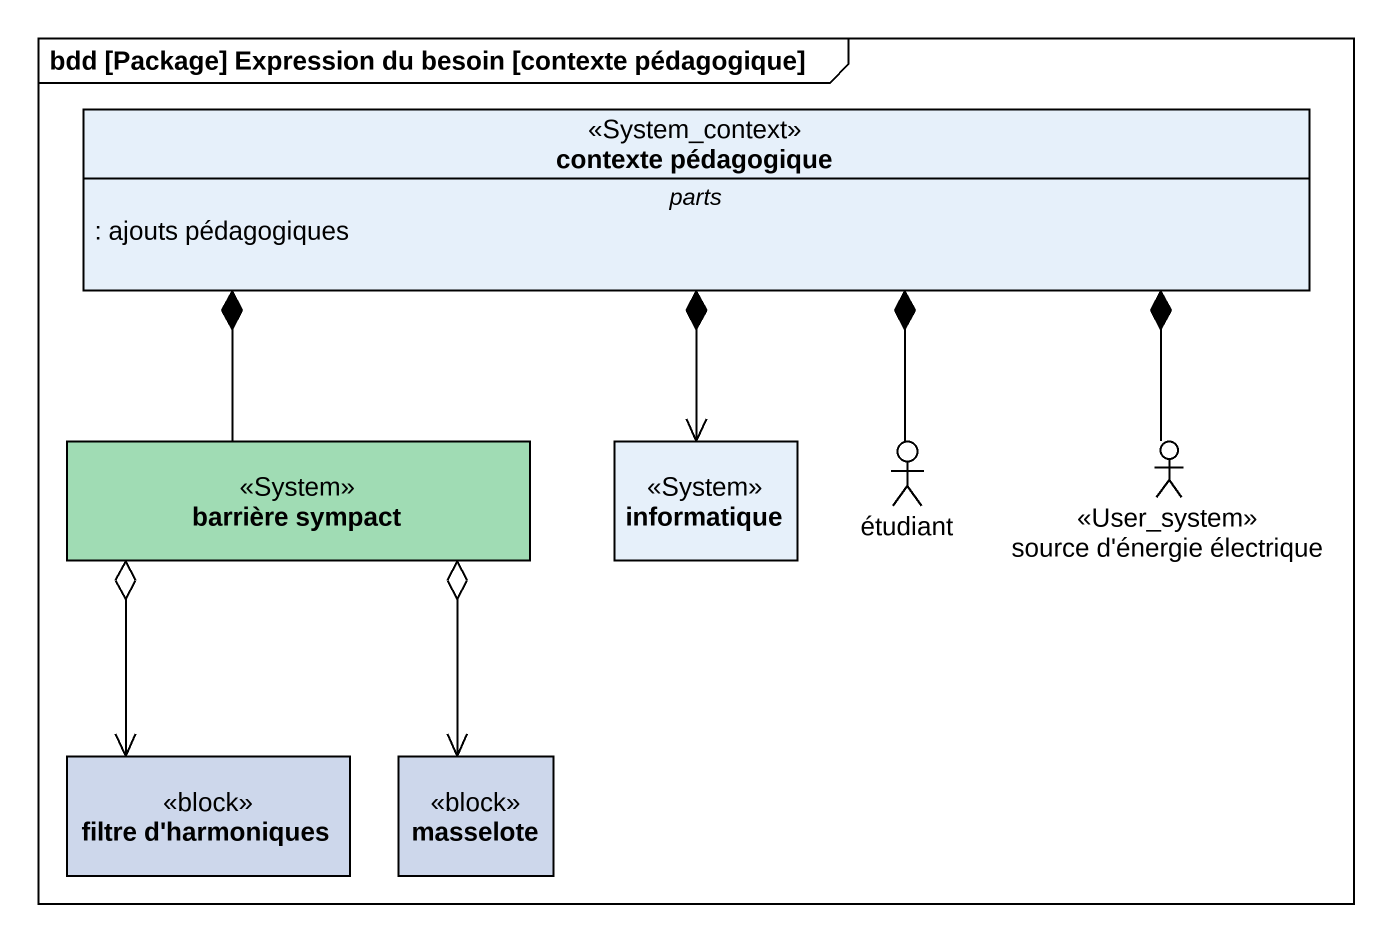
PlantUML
@startuml
mainframe bdd [Package] Expression du besoin [contexte pédagogique]
allowmixing
hide circle
hide empty members
class "contexte pédagogique" as contexte_pédagogique <<System_context>> {
  -- parts --
  : ajouts pédagogiques
}
class "barrière sympact" as barrière_sympact <<System>> #A0DCB4
class informatique <<System>>
actor étudiant
actor "source d'énergie électrique" as source_d_énergie_électrique <<User_system>>
class "filtre d'harmoniques" as filtre_d_harmoniques <<block>> #CDD7EB
class masselote <<block>> #CDD7EB
contexte_pédagogique *-- barrière_sympact
contexte_pédagogique *--> informatique
contexte_pédagogique *-- étudiant
contexte_pédagogique *-- source_d_énergie_électrique
barrière_sympact o--> filtre_d_harmoniques
barrière_sympact o--> masselote
@enduml
